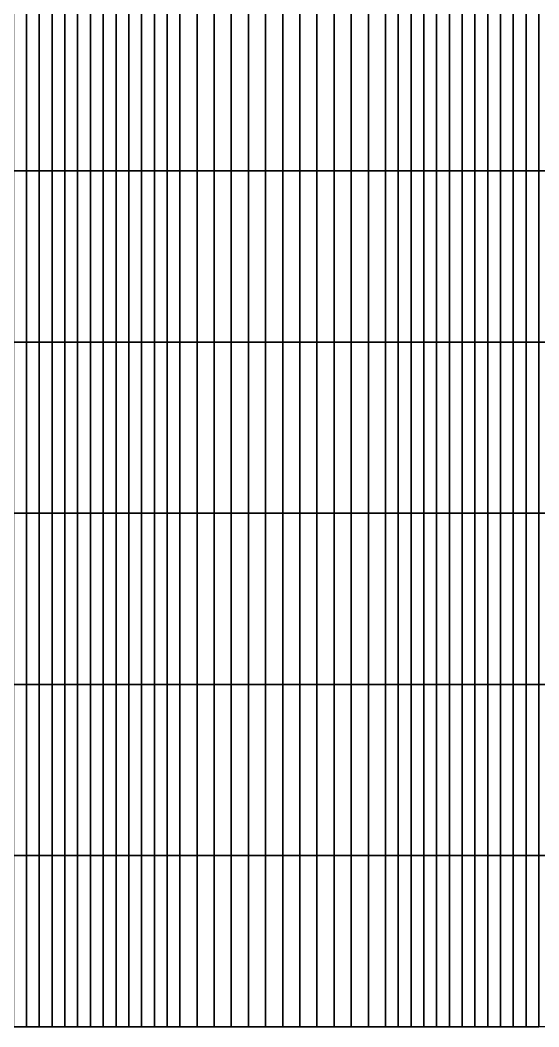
# Model space of a CAD drawing. Header units: inches. Extents: x 1.9 to 26.9, y -20 to 0.
# Drawn here: x 16.84 to 21.88, y -20 to -10.2 of the extents above; entities that cross this region are included whole.
import ezdxf

# ---------------------------------------------------------------- set-up
doc = ezdxf.new("R2010")
doc.units = ezdxf.units.IN
doc.header["$MEASUREMENT"] = 0
for name, color, linetype in [('Beam', 2, 'Continuous'), ('Col', 3, 'Continuous'), ('Dia', 5, 'Continuous'), ('Plat', 1, 'Continuous')]:
    doc.layers.add(name, color=color, linetype=linetype)

msp = doc.modelspace()

# ---------------------------------------------------------------- linework, layer by layer
at = {"layer": 'Beam', "extrusion": (0, -1, -2e-16)}
for p, q in [((16.8991, 0, 1.9428), (16.8991, -20, 1.9428)), ((21.8837, 0, 1.9428), (21.8837, -20, 1.9428))]:
    msp.add_line(p, q, dxfattribs=at)
at = {"layer": 'Col', "extrusion": (0, -1, -2e-16)}
for p, q in [((16.8991, -20, 1.9428), (16.8991, -20, -4.0572)), ((21.8837, -20, 1.9428), (21.8837, -20, -4.0572))]:
    msp.add_line(p, q, dxfattribs=at)
at = {"layer": 'Dia'}
for points in [[(16.8991, -20, 1.9428), (16.7748, -20, 2.0267), (16.3737, -20, 2.0267), (16.4838, -20, 1.9428)], [(16.8991, -20, 1.9428), (17.3145, -20, 1.9428), (17.4245, -20, 2.0267), (17.0235, -20, 2.0267)], [(17.1478, -20, 2.1106), (17.0235, -20, 2.0267), (17.4245, -20, 2.0267), (17.5326, -20, 2.1106)], [(17.1478, -20, 2.1106), (17.5326, -20, 2.1106), (17.6369, -20, 2.1945), (17.2722, -20, 2.1945)], [(17.3966, -20, 2.2783), (17.2722, -20, 2.1945), (17.6369, -20, 2.1945), (17.7383, -20, 2.2783)], [(17.7299, -20, 1.9428), (17.8237, -20, 2.0267), (17.4245, -20, 2.0267), (17.3145, -20, 1.9428)], [(17.3966, -20, 2.2783), (17.7383, -20, 2.2783), (17.8378, -20, 2.3622), (17.5209, -20, 2.3622)], [(17.9142, -20, 2.1106), (17.5326, -20, 2.1106), (17.4245, -20, 2.0267), (17.8237, -20, 2.0267)], [(17.6453, -20, 2.4461), (17.5209, -20, 2.3622), (17.8378, -20, 2.3622), (17.9363, -20, 2.4461)], [(17.9142, -20, 2.1106), (17.9982, -20, 2.1945), (17.6369, -20, 2.1945), (17.5326, -20, 2.1106)], [(18.0773, -20, 2.2783), (17.7383, -20, 2.2783), (17.6369, -20, 2.1945), (17.9982, -20, 2.1945)], [(17.6453, -20, 2.4461), (17.9363, -20, 2.4461), (18.0348, -20, 2.53), (17.7696, -20, 2.53)], [(17.7299, -20, 1.9428), (18.1453, -20, 1.9428), (18.219, -20, 2.0267), (17.8237, -20, 2.0267)], [(18.0773, -20, 2.2783), (18.1531, -20, 2.3622), (17.8378, -20, 2.3622), (17.7383, -20, 2.2783)], [(17.894, -20, 2.6139), (17.7696, -20, 2.53), (18.0348, -20, 2.53), (18.1343, -20, 2.6139)], [(17.9142, -20, 2.1106), (17.8237, -20, 2.0267), (18.219, -20, 2.0267), (18.2892, -20, 2.1106)], [(18.2273, -20, 2.4461), (17.9363, -20, 2.4461), (17.8378, -20, 2.3622), (18.1531, -20, 2.3622)], [(17.894, -20, 2.6139), (18.1343, -20, 2.6139), (18.2357, -20, 2.6977), (18.0183, -20, 2.6977)], [(17.9142, -20, 2.1106), (18.2892, -20, 2.1106), (18.3525, -20, 2.1945), (17.9982, -20, 2.1945)], [(18.2273, -20, 2.4461), (18.3015, -20, 2.53), (18.0348, -20, 2.53), (17.9363, -20, 2.4461)], [(18.0773, -20, 2.2783), (17.9982, -20, 2.1945), (18.3525, -20, 2.1945), (18.4107, -20, 2.2783)], [(18.1427, -20, 2.7816), (18.0183, -20, 2.6977), (18.2357, -20, 2.6977), (18.3399, -20, 2.7816)], [(18.3774, -20, 2.6139), (18.1343, -20, 2.6139), (18.0348, -20, 2.53), (18.3015, -20, 2.53)], [(18.0773, -20, 2.2783), (18.4107, -20, 2.2783), (18.4654, -20, 2.3622), (18.1531, -20, 2.3622)], [(18.3774, -20, 2.6139), (18.4565, -20, 2.6977), (18.2357, -20, 2.6977), (18.1343, -20, 2.6139)], [(18.1427, -20, 2.7816), (18.3399, -20, 2.7816), (18.448, -20, 2.8655), (18.267, -20, 2.8655)], [(18.5606, -20, 1.9428), (18.6114, -20, 2.0267), (18.219, -20, 2.0267), (18.1453, -20, 1.9428)], [(18.2273, -20, 2.4461), (18.1531, -20, 2.3622), (18.4654, -20, 2.3622), (18.5183, -20, 2.4461)], [(18.6593, -20, 2.1106), (18.2892, -20, 2.1106), (18.219, -20, 2.0267), (18.6114, -20, 2.0267)], [(18.2273, -20, 2.4461), (18.5183, -20, 2.4461), (18.5713, -20, 2.53), (18.3015, -20, 2.53)], [(18.5404, -20, 2.7816), (18.3399, -20, 2.7816), (18.2357, -20, 2.6977), (18.4565, -20, 2.6977)], [(18.3914, -20, 2.9494), (18.267, -20, 2.8655), (18.448, -20, 2.8655), (18.5581, -20, 2.9494)], [(18.6593, -20, 2.1106), (18.7017, -20, 2.1945), (18.3525, -20, 2.1945), (18.2892, -20, 2.1106)], [(18.3774, -20, 2.6139), (18.3015, -20, 2.53), (18.5713, -20, 2.53), (18.626, -20, 2.6139)], [(18.5404, -20, 2.7816), (18.631, -20, 2.8655), (18.448, -20, 2.8655), (18.3399, -20, 2.7816)], [(18.7399, -20, 2.2783), (18.4107, -20, 2.2783), (18.3525, -20, 2.1945), (18.7017, -20, 2.1945)], [(18.3774, -20, 2.6139), (18.626, -20, 2.6139), (18.6841, -20, 2.6977), (18.4565, -20, 2.6977)], [(18.7399, -20, 2.2783), (18.7753, -20, 2.3622), (18.4654, -20, 2.3622), (18.4107, -20, 2.2783)], [(18.7247, -20, 2.9494), (18.5581, -20, 2.9494), (18.448, -20, 2.8655), (18.631, -20, 2.8655)], [(18.5404, -20, 2.7816), (18.4565, -20, 2.6977), (18.6841, -20, 2.6977), (18.7475, -20, 2.7816)], [(18.8094, -20, 2.4461), (18.5183, -20, 2.4461), (18.4654, -20, 2.3622), (18.7753, -20, 2.3622)], [(18.8094, -20, 2.4461), (18.8434, -20, 2.53), (18.5713, -20, 2.53), (18.5183, -20, 2.4461)], [(18.5404, -20, 2.7816), (18.7475, -20, 2.7816), (18.8177, -20, 2.8655), (18.631, -20, 2.8655)], [(18.5606, -20, 1.9428), (18.976, -20, 1.9428), (19.0019, -20, 2.0267), (18.6114, -20, 2.0267)], [(18.8788, -20, 2.6139), (18.626, -20, 2.6139), (18.5713, -20, 2.53), (18.8434, -20, 2.53)], [(18.6593, -20, 2.1106), (18.6114, -20, 2.0267), (19.0019, -20, 2.0267), (19.0262, -20, 2.1106)], [(18.8788, -20, 2.6139), (18.917, -20, 2.6977), (18.6841, -20, 2.6977), (18.626, -20, 2.6139)], [(18.7247, -20, 2.9494), (18.631, -20, 2.8655), (18.8177, -20, 2.8655), (18.8914, -20, 2.9494)], [(18.6593, -20, 2.1106), (19.0262, -20, 2.1106), (19.0474, -20, 2.1945), (18.7017, -20, 2.1945)], [(18.9594, -20, 2.7816), (18.7475, -20, 2.7816), (18.6841, -20, 2.6977), (18.917, -20, 2.6977)], [(18.7399, -20, 2.2783), (18.7017, -20, 2.1945), (19.0474, -20, 2.1945), (19.0664, -20, 2.2783)], [(18.7399, -20, 2.2783), (19.0664, -20, 2.2783), (19.0838, -20, 2.3622), (18.7753, -20, 2.3622)], [(18.9594, -20, 2.7816), (19.0073, -20, 2.8655), (18.8177, -20, 2.8655), (18.7475, -20, 2.7816)], [(18.8094, -20, 2.4461), (18.7753, -20, 2.3622), (19.0838, -20, 2.3622), (19.1004, -20, 2.4461)], [(18.8094, -20, 2.4461), (19.1004, -20, 2.4461), (19.117, -20, 2.53), (18.8434, -20, 2.53)], [(19.0581, -20, 2.9494), (18.8914, -20, 2.9494), (18.8177, -20, 2.8655), (19.0073, -20, 2.8655)], [(18.8788, -20, 2.6139), (18.8434, -20, 2.53), (19.117, -20, 2.53), (19.1344, -20, 2.6139)], [(18.8788, -20, 2.6139), (19.1344, -20, 2.6139), (19.1533, -20, 2.6977), (18.917, -20, 2.6977)], [(18.9594, -20, 2.7816), (18.917, -20, 2.6977), (19.1533, -20, 2.6977), (19.1746, -20, 2.7816)], [(18.9594, -20, 2.7816), (19.1746, -20, 2.7816), (19.1989, -20, 2.8655), (19.0073, -20, 2.8655)], [(19.3914, -20, 1.9428), (19.3914, -20, 2.0267), (19.0019, -20, 2.0267), (18.976, -20, 1.9428)], [(19.3914, -20, 2.1106), (19.0262, -20, 2.1106), (19.0019, -20, 2.0267), (19.3914, -20, 2.0267)], [(19.0581, -20, 2.9494), (19.0073, -20, 2.8655), (19.1989, -20, 2.8655), (19.2247, -20, 2.9494)], [(19.3914, -20, 2.1106), (19.3914, -20, 2.1945), (19.0474, -20, 2.1945), (19.0262, -20, 2.1106)], [(19.3914, -20, 2.2783), (19.0664, -20, 2.2783), (19.0474, -20, 2.1945), (19.3914, -20, 2.1945)], [(19.3914, -20, 2.2783), (19.3914, -20, 2.3622), (19.0838, -20, 2.3622), (19.0664, -20, 2.2783)], [(19.3914, -20, 2.4461), (19.1004, -20, 2.4461), (19.0838, -20, 2.3622), (19.3914, -20, 2.3622)], [(19.3914, -20, 2.4461), (19.3914, -20, 2.53), (19.117, -20, 2.53), (19.1004, -20, 2.4461)], [(19.3914, -20, 2.6139), (19.1344, -20, 2.6139), (19.117, -20, 2.53), (19.3914, -20, 2.53)], [(19.3914, -20, 2.6139), (19.3914, -20, 2.6977), (19.1533, -20, 2.6977), (19.1344, -20, 2.6139)], [(19.3914, -20, 2.7816), (19.1746, -20, 2.7816), (19.1533, -20, 2.6977), (19.3914, -20, 2.6977)], [(19.3914, -20, 2.7816), (19.3914, -20, 2.8655), (19.1989, -20, 2.8655), (19.1746, -20, 2.7816)], [(19.3914, -20, 2.9494), (19.2247, -20, 2.9494), (19.1989, -20, 2.8655), (19.3914, -20, 2.8655)], [(19.3914, -20, 2.9494), (19.3914, -20, 2.8655), (19.5839, -20, 2.8655), (19.5581, -20, 2.9494)], [(19.3914, -20, 2.7816), (19.6082, -20, 2.7816), (19.5839, -20, 2.8655), (19.3914, -20, 2.8655)], [(19.3914, -20, 2.7816), (19.3914, -20, 2.6977), (19.6295, -20, 2.6977), (19.6082, -20, 2.7816)], [(19.3914, -20, 2.6139), (19.6484, -20, 2.6139), (19.6295, -20, 2.6977), (19.3914, -20, 2.6977)], [(19.3914, -20, 2.6139), (19.3914, -20, 2.53), (19.6658, -20, 2.53), (19.6484, -20, 2.6139)], [(19.3914, -20, 2.4461), (19.6824, -20, 2.4461), (19.6658, -20, 2.53), (19.3914, -20, 2.53)], [(19.3914, -20, 2.4461), (19.3914, -20, 2.3622), (19.6991, -20, 2.3622), (19.6824, -20, 2.4461)], [(19.3914, -20, 2.2783), (19.7165, -20, 2.2783), (19.6991, -20, 2.3622), (19.3914, -20, 2.3622)], [(19.3914, -20, 2.2783), (19.3914, -20, 2.1945), (19.7354, -20, 2.1945), (19.7165, -20, 2.2783)], [(19.3914, -20, 2.1106), (19.7566, -20, 2.1106), (19.7354, -20, 2.1945), (19.3914, -20, 2.1945)], [(19.3914, -20, 2.1106), (19.3914, -20, 2.0267), (19.7809, -20, 2.0267), (19.7566, -20, 2.1106)], [(19.3914, -20, 1.9428), (19.8068, -20, 1.9428), (19.7809, -20, 2.0267), (19.3914, -20, 2.0267)], [(19.7247, -20, 2.9494), (19.5581, -20, 2.9494), (19.5839, -20, 2.8655), (19.7755, -20, 2.8655)], [(19.8234, -20, 2.7816), (19.7755, -20, 2.8655), (19.5839, -20, 2.8655), (19.6082, -20, 2.7816)], [(19.8234, -20, 2.7816), (19.6082, -20, 2.7816), (19.6295, -20, 2.6977), (19.8658, -20, 2.6977)], [(19.904, -20, 2.6139), (19.8658, -20, 2.6977), (19.6295, -20, 2.6977), (19.6484, -20, 2.6139)], [(19.904, -20, 2.6139), (19.6484, -20, 2.6139), (19.6658, -20, 2.53), (19.9394, -20, 2.53)], [(19.9734, -20, 2.4461), (19.9394, -20, 2.53), (19.6658, -20, 2.53), (19.6824, -20, 2.4461)], [(19.9734, -20, 2.4461), (19.6824, -20, 2.4461), (19.6991, -20, 2.3622), (20.0075, -20, 2.3622)], [(20.0429, -20, 2.2783), (20.0075, -20, 2.3622), (19.6991, -20, 2.3622), (19.7165, -20, 2.2783)], [(20.0429, -20, 2.2783), (19.7165, -20, 2.2783), (19.7354, -20, 2.1945), (20.0811, -20, 2.1945)], [(19.7247, -20, 2.9494), (19.7755, -20, 2.8655), (19.9651, -20, 2.8655), (19.8914, -20, 2.9494)], [(20.1235, -20, 2.1106), (20.0811, -20, 2.1945), (19.7354, -20, 2.1945), (19.7566, -20, 2.1106)], [(20.1235, -20, 2.1106), (19.7566, -20, 2.1106), (19.7809, -20, 2.0267), (20.1714, -20, 2.0267)], [(19.8234, -20, 2.7816), (20.0353, -20, 2.7816), (19.9651, -20, 2.8655), (19.7755, -20, 2.8655)], [(20.2222, -20, 1.9428), (20.1714, -20, 2.0267), (19.7809, -20, 2.0267), (19.8068, -20, 1.9428)], [(19.8234, -20, 2.7816), (19.8658, -20, 2.6977), (20.0987, -20, 2.6977), (20.0353, -20, 2.7816)], [(19.904, -20, 2.6139), (20.1568, -20, 2.6139), (20.0987, -20, 2.6977), (19.8658, -20, 2.6977)], [(20.0581, -20, 2.9494), (19.8914, -20, 2.9494), (19.9651, -20, 2.8655), (20.1519, -20, 2.8655)], [(19.904, -20, 2.6139), (19.9394, -20, 2.53), (20.2115, -20, 2.53), (20.1568, -20, 2.6139)], [(19.9734, -20, 2.4461), (20.2645, -20, 2.4461), (20.2115, -20, 2.53), (19.9394, -20, 2.53)], [(20.2424, -20, 2.7816), (20.1519, -20, 2.8655), (19.9651, -20, 2.8655), (20.0353, -20, 2.7816)], [(19.9734, -20, 2.4461), (20.0075, -20, 2.3622), (20.3174, -20, 2.3622), (20.2645, -20, 2.4461)], [(20.0429, -20, 2.2783), (20.3721, -20, 2.2783), (20.3174, -20, 2.3622), (20.0075, -20, 2.3622)], [(20.2424, -20, 2.7816), (20.0353, -20, 2.7816), (20.0987, -20, 2.6977), (20.3264, -20, 2.6977)], [(20.0429, -20, 2.2783), (20.0811, -20, 2.1945), (20.4303, -20, 2.1945), (20.3721, -20, 2.2783)], [(20.0581, -20, 2.9494), (20.1519, -20, 2.8655), (20.3348, -20, 2.8655), (20.2247, -20, 2.9494)], [(20.1235, -20, 2.1106), (20.4936, -20, 2.1106), (20.4303, -20, 2.1945), (20.0811, -20, 2.1945)], [(20.4055, -20, 2.6139), (20.3264, -20, 2.6977), (20.0987, -20, 2.6977), (20.1568, -20, 2.6139)], [(20.1235, -20, 2.1106), (20.1714, -20, 2.0267), (20.5638, -20, 2.0267), (20.4936, -20, 2.1106)], [(20.2424, -20, 2.7816), (20.4429, -20, 2.7816), (20.3348, -20, 2.8655), (20.1519, -20, 2.8655)], [(20.4055, -20, 2.6139), (20.1568, -20, 2.6139), (20.2115, -20, 2.53), (20.4813, -20, 2.53)], [(20.2222, -20, 1.9428), (20.6375, -20, 1.9428), (20.5638, -20, 2.0267), (20.1714, -20, 2.0267)], [(20.5555, -20, 2.4461), (20.4813, -20, 2.53), (20.2115, -20, 2.53), (20.2645, -20, 2.4461)], [(20.3914, -20, 2.9494), (20.2247, -20, 2.9494), (20.3348, -20, 2.8655), (20.5158, -20, 2.8655)], [(20.2424, -20, 2.7816), (20.3264, -20, 2.6977), (20.5471, -20, 2.6977), (20.4429, -20, 2.7816)], [(20.5555, -20, 2.4461), (20.2645, -20, 2.4461), (20.3174, -20, 2.3622), (20.6297, -20, 2.3622)], [(20.7055, -20, 2.2783), (20.6297, -20, 2.3622), (20.3174, -20, 2.3622), (20.3721, -20, 2.2783)], [(20.4055, -20, 2.6139), (20.6485, -20, 2.6139), (20.5471, -20, 2.6977), (20.3264, -20, 2.6977)], [(20.6401, -20, 2.7816), (20.5158, -20, 2.8655), (20.3348, -20, 2.8655), (20.4429, -20, 2.7816)], [(20.7055, -20, 2.2783), (20.3721, -20, 2.2783), (20.4303, -20, 2.1945), (20.7846, -20, 2.1945)], [(20.4055, -20, 2.6139), (20.4813, -20, 2.53), (20.748, -20, 2.53), (20.6485, -20, 2.6139)], [(20.8686, -20, 2.1106), (20.7846, -20, 2.1945), (20.4303, -20, 2.1945), (20.4936, -20, 2.1106)], [(20.6401, -20, 2.7816), (20.4429, -20, 2.7816), (20.5471, -20, 2.6977), (20.7645, -20, 2.6977)], [(20.5555, -20, 2.4461), (20.8465, -20, 2.4461), (20.748, -20, 2.53), (20.4813, -20, 2.53)], [(20.8686, -20, 2.1106), (20.4936, -20, 2.1106), (20.5638, -20, 2.0267), (20.9591, -20, 2.0267)], [(20.8888, -20, 2.6139), (20.7645, -20, 2.6977), (20.5471, -20, 2.6977), (20.6485, -20, 2.6139)], [(20.5555, -20, 2.4461), (20.6297, -20, 2.3622), (20.945, -20, 2.3622), (20.8465, -20, 2.4461)], [(21.0529, -20, 1.9428), (20.9591, -20, 2.0267), (20.5638, -20, 2.0267), (20.6375, -20, 1.9428)], [(20.7055, -20, 2.2783), (21.0445, -20, 2.2783), (20.945, -20, 2.3622), (20.6297, -20, 2.3622)], [(20.8888, -20, 2.6139), (20.6485, -20, 2.6139), (20.748, -20, 2.53), (21.0132, -20, 2.53)], [(20.7055, -20, 2.2783), (20.7846, -20, 2.1945), (21.1459, -20, 2.1945), (21.0445, -20, 2.2783)], [(21.1375, -20, 2.4461), (21.0132, -20, 2.53), (20.748, -20, 2.53), (20.8465, -20, 2.4461)], [(20.8686, -20, 2.1106), (21.2502, -20, 2.1106), (21.1459, -20, 2.1945), (20.7846, -20, 2.1945)], [(21.1375, -20, 2.4461), (20.8465, -20, 2.4461), (20.945, -20, 2.3622), (21.2619, -20, 2.3622)], [(20.8686, -20, 2.1106), (20.9591, -20, 2.0267), (21.3583, -20, 2.0267), (21.2502, -20, 2.1106)], [(21.3863, -20, 2.2783), (21.2619, -20, 2.3622), (20.945, -20, 2.3622), (21.0445, -20, 2.2783)], [(21.0529, -20, 1.9428), (21.4683, -20, 1.9428), (21.3583, -20, 2.0267), (20.9591, -20, 2.0267)], [(21.3863, -20, 2.2783), (21.0445, -20, 2.2783), (21.1459, -20, 2.1945), (21.5106, -20, 2.1945)], [(21.635, -20, 2.1106), (21.5106, -20, 2.1945), (21.1459, -20, 2.1945), (21.2502, -20, 2.1106)], [(21.635, -20, 2.1106), (21.2502, -20, 2.1106), (21.3583, -20, 2.0267), (21.7593, -20, 2.0267)], [(21.8837, -20, 1.9428), (21.7593, -20, 2.0267), (21.3583, -20, 2.0267), (21.4683, -20, 1.9428)]]:
    msp.add_3dface(points, dxfattribs=at)
at = {"layer": 'Plat'}
for points in [[(16.8991, -10, 1.9428), (16.8991, -11.6667, 1.9428), (16.7748, -11.6667, 2.0267), (16.7748, -10, 2.0267)], [(16.8991, -10, 1.9428), (17.0235, -10, 2.0267), (17.0235, -11.6667, 2.0267), (16.8991, -11.6667, 1.9428)], [(17.1478, -10, 2.1106), (17.1478, -11.6667, 2.1106), (17.0235, -11.6667, 2.0267), (17.0235, -10, 2.0267)], [(17.1478, -10, 2.1106), (17.2722, -10, 2.1945), (17.2722, -11.6667, 2.1945), (17.1478, -11.6667, 2.1106)], [(17.3966, -10, 2.2783), (17.3966, -11.6667, 2.2783), (17.2722, -11.6667, 2.1945), (17.2722, -10, 2.1945)], [(17.3966, -10, 2.2783), (17.5209, -10, 2.3622), (17.5209, -11.6667, 2.3622), (17.3966, -11.6667, 2.2783)], [(17.6453, -10, 2.4461), (17.6453, -11.6667, 2.4461), (17.5209, -11.6667, 2.3622), (17.5209, -10, 2.3622)], [(17.6453, -10, 2.4461), (17.7696, -10, 2.53), (17.7696, -11.6667, 2.53), (17.6453, -11.6667, 2.4461)], [(17.894, -10, 2.6139), (17.894, -11.6667, 2.6139), (17.7696, -11.6667, 2.53), (17.7696, -10, 2.53)], [(17.894, -10, 2.6139), (18.0183, -10, 2.6977), (18.0183, -11.6667, 2.6977), (17.894, -11.6667, 2.6139)], [(18.1427, -10, 2.7816), (18.1427, -11.6667, 2.7816), (18.0183, -11.6667, 2.6977), (18.0183, -10, 2.6977)], [(18.1427, -10, 2.7816), (18.267, -10, 2.8655), (18.267, -11.6667, 2.8655), (18.1427, -11.6667, 2.7816)], [(18.3914, -10, 2.9494), (18.3914, -11.6667, 2.9494), (18.267, -11.6667, 2.8655), (18.267, -10, 2.8655)], [(18.3914, -10, 2.9494), (18.5581, -10, 2.9494), (18.5581, -11.6667, 2.9494), (18.3914, -11.6667, 2.9494)], [(18.7247, -10, 2.9494), (18.7247, -11.6667, 2.9494), (18.5581, -11.6667, 2.9494), (18.5581, -10, 2.9494)], [(18.7247, -10, 2.9494), (18.8914, -10, 2.9494), (18.8914, -11.6667, 2.9494), (18.7247, -11.6667, 2.9494)], [(19.0581, -10, 2.9494), (19.0581, -11.6667, 2.9494), (18.8914, -11.6667, 2.9494), (18.8914, -10, 2.9494)], [(19.0581, -10, 2.9494), (19.2247, -10, 2.9494), (19.2247, -11.6667, 2.9494), (19.0581, -11.6667, 2.9494)], [(19.3914, -10, 2.9494), (19.3914, -11.6667, 2.9494), (19.2247, -11.6667, 2.9494), (19.2247, -10, 2.9494)], [(19.3914, -10, 2.9494), (19.5581, -10, 2.9494), (19.5581, -11.6667, 2.9494), (19.3914, -11.6667, 2.9494)], [(19.7247, -10, 2.9494), (19.7247, -11.6667, 2.9494), (19.5581, -11.6667, 2.9494), (19.5581, -10, 2.9494)], [(19.7247, -10, 2.9494), (19.8914, -10, 2.9494), (19.8914, -11.6667, 2.9494), (19.7247, -11.6667, 2.9494)], [(20.0581, -10, 2.9494), (20.0581, -11.6667, 2.9494), (19.8914, -11.6667, 2.9494), (19.8914, -10, 2.9494)], [(20.0581, -10, 2.9494), (20.2247, -10, 2.9494), (20.2247, -11.6667, 2.9494), (20.0581, -11.6667, 2.9494)], [(20.3914, -10, 2.9494), (20.3914, -11.6667, 2.9494), (20.2247, -11.6667, 2.9494), (20.2247, -10, 2.9494)], [(20.3914, -10, 2.9494), (20.5158, -10, 2.8655), (20.5158, -11.6667, 2.8655), (20.3914, -11.6667, 2.9494)], [(20.6401, -10, 2.7816), (20.6401, -11.6667, 2.7816), (20.5158, -11.6667, 2.8655), (20.5158, -10, 2.8655)], [(20.6401, -10, 2.7816), (20.7645, -10, 2.6977), (20.7645, -11.6667, 2.6977), (20.6401, -11.6667, 2.7816)], [(20.8888, -10, 2.6139), (20.8888, -11.6667, 2.6139), (20.7645, -11.6667, 2.6977), (20.7645, -10, 2.6977)], [(20.8888, -10, 2.6139), (21.0132, -10, 2.53), (21.0132, -11.6667, 2.53), (20.8888, -11.6667, 2.6139)], [(21.1375, -10, 2.4461), (21.1375, -11.6667, 2.4461), (21.0132, -11.6667, 2.53), (21.0132, -10, 2.53)], [(21.1375, -10, 2.4461), (21.2619, -10, 2.3622), (21.2619, -11.6667, 2.3622), (21.1375, -11.6667, 2.4461)], [(21.3863, -10, 2.2783), (21.3863, -11.6667, 2.2783), (21.2619, -11.6667, 2.3622), (21.2619, -10, 2.3622)], [(21.3863, -10, 2.2783), (21.5106, -10, 2.1945), (21.5106, -11.6667, 2.1945), (21.3863, -11.6667, 2.2783)], [(21.635, -10, 2.1106), (21.635, -11.6667, 2.1106), (21.5106, -11.6667, 2.1945), (21.5106, -10, 2.1945)], [(21.635, -10, 2.1106), (21.7593, -10, 2.0267), (21.7593, -11.6667, 2.0267), (21.635, -11.6667, 2.1106)], [(21.8837, -10, 1.9428), (21.8837, -11.6667, 1.9428), (21.7593, -11.6667, 2.0267), (21.7593, -10, 2.0267)], [(21.8837, -10, 1.9428), (22.008, -10, 2.0267), (22.008, -11.6667, 2.0267), (21.8837, -11.6667, 1.9428)], [(16.8991, -13.3333, 1.9428), (16.7748, -13.3333, 2.0267), (16.7748, -11.6667, 2.0267), (16.8991, -11.6667, 1.9428)], [(16.8991, -13.3333, 1.9428), (16.8991, -11.6667, 1.9428), (17.0235, -11.6667, 2.0267), (17.0235, -13.3333, 2.0267)], [(17.1478, -13.3333, 2.1106), (17.0235, -13.3333, 2.0267), (17.0235, -11.6667, 2.0267), (17.1478, -11.6667, 2.1106)], [(17.1478, -13.3333, 2.1106), (17.1478, -11.6667, 2.1106), (17.2722, -11.6667, 2.1945), (17.2722, -13.3333, 2.1945)], [(17.3966, -13.3333, 2.2783), (17.2722, -13.3333, 2.1945), (17.2722, -11.6667, 2.1945), (17.3966, -11.6667, 2.2783)], [(17.3966, -13.3333, 2.2783), (17.3966, -11.6667, 2.2783), (17.5209, -11.6667, 2.3622), (17.5209, -13.3333, 2.3622)], [(17.6453, -13.3333, 2.4461), (17.5209, -13.3333, 2.3622), (17.5209, -11.6667, 2.3622), (17.6453, -11.6667, 2.4461)], [(17.6453, -13.3333, 2.4461), (17.6453, -11.6667, 2.4461), (17.7696, -11.6667, 2.53), (17.7696, -13.3333, 2.53)], [(17.894, -13.3333, 2.6139), (17.7696, -13.3333, 2.53), (17.7696, -11.6667, 2.53), (17.894, -11.6667, 2.6139)], [(17.894, -13.3333, 2.6139), (17.894, -11.6667, 2.6139), (18.0183, -11.6667, 2.6977), (18.0183, -13.3333, 2.6977)], [(18.1427, -13.3333, 2.7816), (18.0183, -13.3333, 2.6977), (18.0183, -11.6667, 2.6977), (18.1427, -11.6667, 2.7816)], [(18.1427, -13.3333, 2.7816), (18.1427, -11.6667, 2.7816), (18.267, -11.6667, 2.8655), (18.267, -13.3333, 2.8655)], [(18.3914, -13.3333, 2.9494), (18.267, -13.3333, 2.8655), (18.267, -11.6667, 2.8655), (18.3914, -11.6667, 2.9494)], [(18.3914, -13.3333, 2.9494), (18.3914, -11.6667, 2.9494), (18.5581, -11.6667, 2.9494), (18.5581, -13.3333, 2.9494)], [(18.7247, -13.3333, 2.9494), (18.5581, -13.3333, 2.9494), (18.5581, -11.6667, 2.9494), (18.7247, -11.6667, 2.9494)], [(18.7247, -13.3333, 2.9494), (18.7247, -11.6667, 2.9494), (18.8914, -11.6667, 2.9494), (18.8914, -13.3333, 2.9494)], [(19.0581, -13.3333, 2.9494), (18.8914, -13.3333, 2.9494), (18.8914, -11.6667, 2.9494), (19.0581, -11.6667, 2.9494)], [(19.0581, -13.3333, 2.9494), (19.0581, -11.6667, 2.9494), (19.2247, -11.6667, 2.9494), (19.2247, -13.3333, 2.9494)], [(19.3914, -13.3333, 2.9494), (19.2247, -13.3333, 2.9494), (19.2247, -11.6667, 2.9494), (19.3914, -11.6667, 2.9494)], [(19.3914, -13.3333, 2.9494), (19.3914, -11.6667, 2.9494), (19.5581, -11.6667, 2.9494), (19.5581, -13.3333, 2.9494)], [(19.7247, -13.3333, 2.9494), (19.5581, -13.3333, 2.9494), (19.5581, -11.6667, 2.9494), (19.7247, -11.6667, 2.9494)], [(19.7247, -13.3333, 2.9494), (19.7247, -11.6667, 2.9494), (19.8914, -11.6667, 2.9494), (19.8914, -13.3333, 2.9494)], [(20.0581, -13.3333, 2.9494), (19.8914, -13.3333, 2.9494), (19.8914, -11.6667, 2.9494), (20.0581, -11.6667, 2.9494)], [(20.0581, -13.3333, 2.9494), (20.0581, -11.6667, 2.9494), (20.2247, -11.6667, 2.9494), (20.2247, -13.3333, 2.9494)], [(20.3914, -13.3333, 2.9494), (20.2247, -13.3333, 2.9494), (20.2247, -11.6667, 2.9494), (20.3914, -11.6667, 2.9494)], [(20.3914, -13.3333, 2.9494), (20.3914, -11.6667, 2.9494), (20.5158, -11.6667, 2.8655), (20.5158, -13.3333, 2.8655)], [(20.6401, -13.3333, 2.7816), (20.5158, -13.3333, 2.8655), (20.5158, -11.6667, 2.8655), (20.6401, -11.6667, 2.7816)], [(20.6401, -13.3333, 2.7816), (20.6401, -11.6667, 2.7816), (20.7645, -11.6667, 2.6977), (20.7645, -13.3333, 2.6977)], [(20.8888, -13.3333, 2.6139), (20.7645, -13.3333, 2.6977), (20.7645, -11.6667, 2.6977), (20.8888, -11.6667, 2.6139)], [(20.8888, -13.3333, 2.6139), (20.8888, -11.6667, 2.6139), (21.0132, -11.6667, 2.53), (21.0132, -13.3333, 2.53)], [(21.1375, -13.3333, 2.4461), (21.0132, -13.3333, 2.53), (21.0132, -11.6667, 2.53), (21.1375, -11.6667, 2.4461)], [(21.1375, -13.3333, 2.4461), (21.1375, -11.6667, 2.4461), (21.2619, -11.6667, 2.3622), (21.2619, -13.3333, 2.3622)], [(21.3863, -13.3333, 2.2783), (21.2619, -13.3333, 2.3622), (21.2619, -11.6667, 2.3622), (21.3863, -11.6667, 2.2783)], [(21.3863, -13.3333, 2.2783), (21.3863, -11.6667, 2.2783), (21.5106, -11.6667, 2.1945), (21.5106, -13.3333, 2.1945)], [(21.635, -13.3333, 2.1106), (21.5106, -13.3333, 2.1945), (21.5106, -11.6667, 2.1945), (21.635, -11.6667, 2.1106)], [(21.635, -13.3333, 2.1106), (21.635, -11.6667, 2.1106), (21.7593, -11.6667, 2.0267), (21.7593, -13.3333, 2.0267)], [(21.8837, -13.3333, 1.9428), (21.7593, -13.3333, 2.0267), (21.7593, -11.6667, 2.0267), (21.8837, -11.6667, 1.9428)], [(21.8837, -13.3333, 1.9428), (21.8837, -11.6667, 1.9428), (22.008, -11.6667, 2.0267), (22.008, -13.3333, 2.0267)], [(16.8991, -13.3333, 1.9428), (16.8991, -15, 1.9428), (16.7748, -15, 2.0267), (16.7748, -13.3333, 2.0267)], [(16.8991, -13.3333, 1.9428), (17.0235, -13.3333, 2.0267), (17.0235, -15, 2.0267), (16.8991, -15, 1.9428)], [(17.1478, -13.3333, 2.1106), (17.1478, -15, 2.1106), (17.0235, -15, 2.0267), (17.0235, -13.3333, 2.0267)], [(17.1478, -13.3333, 2.1106), (17.2722, -13.3333, 2.1945), (17.2722, -15, 2.1945), (17.1478, -15, 2.1106)], [(17.3966, -13.3333, 2.2783), (17.3966, -15, 2.2783), (17.2722, -15, 2.1945), (17.2722, -13.3333, 2.1945)], [(17.3966, -13.3333, 2.2783), (17.5209, -13.3333, 2.3622), (17.5209, -15, 2.3622), (17.3966, -15, 2.2783)], [(17.6453, -13.3333, 2.4461), (17.6453, -15, 2.4461), (17.5209, -15, 2.3622), (17.5209, -13.3333, 2.3622)], [(17.6453, -13.3333, 2.4461), (17.7696, -13.3333, 2.53), (17.7696, -15, 2.53), (17.6453, -15, 2.4461)], [(17.894, -13.3333, 2.6139), (17.894, -15, 2.6139), (17.7696, -15, 2.53), (17.7696, -13.3333, 2.53)], [(17.894, -13.3333, 2.6139), (18.0183, -13.3333, 2.6977), (18.0183, -15, 2.6977), (17.894, -15, 2.6139)], [(18.1427, -13.3333, 2.7816), (18.1427, -15, 2.7816), (18.0183, -15, 2.6977), (18.0183, -13.3333, 2.6977)], [(18.1427, -13.3333, 2.7816), (18.267, -13.3333, 2.8655), (18.267, -15, 2.8655), (18.1427, -15, 2.7816)], [(18.3914, -13.3333, 2.9494), (18.3914, -15, 2.9494), (18.267, -15, 2.8655), (18.267, -13.3333, 2.8655)], [(18.3914, -13.3333, 2.9494), (18.5581, -13.3333, 2.9494), (18.5581, -15, 2.9494), (18.3914, -15, 2.9494)], [(18.7247, -13.3333, 2.9494), (18.7247, -15, 2.9494), (18.5581, -15, 2.9494), (18.5581, -13.3333, 2.9494)], [(18.7247, -13.3333, 2.9494), (18.8914, -13.3333, 2.9494), (18.8914, -15, 2.9494), (18.7247, -15, 2.9494)], [(19.0581, -13.3333, 2.9494), (19.0581, -15, 2.9494), (18.8914, -15, 2.9494), (18.8914, -13.3333, 2.9494)], [(19.0581, -13.3333, 2.9494), (19.2247, -13.3333, 2.9494), (19.2247, -15, 2.9494), (19.0581, -15, 2.9494)], [(19.3914, -13.3333, 2.9494), (19.3914, -15, 2.9494), (19.2247, -15, 2.9494), (19.2247, -13.3333, 2.9494)], [(19.3914, -13.3333, 2.9494), (19.5581, -13.3333, 2.9494), (19.5581, -15, 2.9494), (19.3914, -15, 2.9494)], [(19.7247, -13.3333, 2.9494), (19.7247, -15, 2.9494), (19.5581, -15, 2.9494), (19.5581, -13.3333, 2.9494)], [(19.7247, -13.3333, 2.9494), (19.8914, -13.3333, 2.9494), (19.8914, -15, 2.9494), (19.7247, -15, 2.9494)], [(20.0581, -13.3333, 2.9494), (20.0581, -15, 2.9494), (19.8914, -15, 2.9494), (19.8914, -13.3333, 2.9494)], [(20.0581, -13.3333, 2.9494), (20.2247, -13.3333, 2.9494), (20.2247, -15, 2.9494), (20.0581, -15, 2.9494)], [(20.3914, -13.3333, 2.9494), (20.3914, -15, 2.9494), (20.2247, -15, 2.9494), (20.2247, -13.3333, 2.9494)], [(20.3914, -13.3333, 2.9494), (20.5158, -13.3333, 2.8655), (20.5158, -15, 2.8655), (20.3914, -15, 2.9494)], [(20.6401, -13.3333, 2.7816), (20.6401, -15, 2.7816), (20.5158, -15, 2.8655), (20.5158, -13.3333, 2.8655)], [(20.6401, -13.3333, 2.7816), (20.7645, -13.3333, 2.6977), (20.7645, -15, 2.6977), (20.6401, -15, 2.7816)], [(20.8888, -13.3333, 2.6139), (20.8888, -15, 2.6139), (20.7645, -15, 2.6977), (20.7645, -13.3333, 2.6977)], [(20.8888, -13.3333, 2.6139), (21.0132, -13.3333, 2.53), (21.0132, -15, 2.53), (20.8888, -15, 2.6139)], [(21.1375, -13.3333, 2.4461), (21.1375, -15, 2.4461), (21.0132, -15, 2.53), (21.0132, -13.3333, 2.53)], [(21.1375, -13.3333, 2.4461), (21.2619, -13.3333, 2.3622), (21.2619, -15, 2.3622), (21.1375, -15, 2.4461)], [(21.3863, -13.3333, 2.2783), (21.3863, -15, 2.2783), (21.2619, -15, 2.3622), (21.2619, -13.3333, 2.3622)], [(21.3863, -13.3333, 2.2783), (21.5106, -13.3333, 2.1945), (21.5106, -15, 2.1945), (21.3863, -15, 2.2783)], [(21.635, -13.3333, 2.1106), (21.635, -15, 2.1106), (21.5106, -15, 2.1945), (21.5106, -13.3333, 2.1945)], [(21.635, -13.3333, 2.1106), (21.7593, -13.3333, 2.0267), (21.7593, -15, 2.0267), (21.635, -15, 2.1106)], [(21.8837, -13.3333, 1.9428), (21.8837, -15, 1.9428), (21.7593, -15, 2.0267), (21.7593, -13.3333, 2.0267)], [(21.8837, -13.3333, 1.9428), (22.008, -13.3333, 2.0267), (22.008, -15, 2.0267), (21.8837, -15, 1.9428)], [(16.8991, -16.6667, 1.9428), (16.7748, -16.6667, 2.0267), (16.7748, -15, 2.0267), (16.8991, -15, 1.9428)], [(16.8991, -16.6667, 1.9428), (16.8991, -15, 1.9428), (17.0235, -15, 2.0267), (17.0235, -16.6667, 2.0267)], [(17.1478, -16.6667, 2.1106), (17.0235, -16.6667, 2.0267), (17.0235, -15, 2.0267), (17.1478, -15, 2.1106)], [(17.1478, -16.6667, 2.1106), (17.1478, -15, 2.1106), (17.2722, -15, 2.1945), (17.2722, -16.6667, 2.1945)], [(17.3966, -16.6667, 2.2783), (17.2722, -16.6667, 2.1945), (17.2722, -15, 2.1945), (17.3966, -15, 2.2783)], [(17.3966, -16.6667, 2.2783), (17.3966, -15, 2.2783), (17.5209, -15, 2.3622), (17.5209, -16.6667, 2.3622)], [(17.6453, -16.6667, 2.4461), (17.5209, -16.6667, 2.3622), (17.5209, -15, 2.3622), (17.6453, -15, 2.4461)], [(17.6453, -16.6667, 2.4461), (17.6453, -15, 2.4461), (17.7696, -15, 2.53), (17.7696, -16.6667, 2.53)], [(17.894, -16.6667, 2.6139), (17.7696, -16.6667, 2.53), (17.7696, -15, 2.53), (17.894, -15, 2.6139)], [(17.894, -16.6667, 2.6139), (17.894, -15, 2.6139), (18.0183, -15, 2.6977), (18.0183, -16.6667, 2.6977)], [(18.1427, -16.6667, 2.7816), (18.0183, -16.6667, 2.6977), (18.0183, -15, 2.6977), (18.1427, -15, 2.7816)], [(18.1427, -16.6667, 2.7816), (18.1427, -15, 2.7816), (18.267, -15, 2.8655), (18.267, -16.6667, 2.8655)], [(18.3914, -16.6667, 2.9494), (18.267, -16.6667, 2.8655), (18.267, -15, 2.8655), (18.3914, -15, 2.9494)], [(18.3914, -16.6667, 2.9494), (18.3914, -15, 2.9494), (18.5581, -15, 2.9494), (18.5581, -16.6667, 2.9494)], [(18.7247, -16.6667, 2.9494), (18.5581, -16.6667, 2.9494), (18.5581, -15, 2.9494), (18.7247, -15, 2.9494)], [(18.7247, -16.6667, 2.9494), (18.7247, -15, 2.9494), (18.8914, -15, 2.9494), (18.8914, -16.6667, 2.9494)], [(19.0581, -16.6667, 2.9494), (18.8914, -16.6667, 2.9494), (18.8914, -15, 2.9494), (19.0581, -15, 2.9494)], [(19.0581, -16.6667, 2.9494), (19.0581, -15, 2.9494), (19.2247, -15, 2.9494), (19.2247, -16.6667, 2.9494)], [(19.3914, -16.6667, 2.9494), (19.2247, -16.6667, 2.9494), (19.2247, -15, 2.9494), (19.3914, -15, 2.9494)], [(19.3914, -16.6667, 2.9494), (19.3914, -15, 2.9494), (19.5581, -15, 2.9494), (19.5581, -16.6667, 2.9494)], [(19.7247, -16.6667, 2.9494), (19.5581, -16.6667, 2.9494), (19.5581, -15, 2.9494), (19.7247, -15, 2.9494)], [(19.7247, -16.6667, 2.9494), (19.7247, -15, 2.9494), (19.8914, -15, 2.9494), (19.8914, -16.6667, 2.9494)], [(20.0581, -16.6667, 2.9494), (19.8914, -16.6667, 2.9494), (19.8914, -15, 2.9494), (20.0581, -15, 2.9494)], [(20.0581, -16.6667, 2.9494), (20.0581, -15, 2.9494), (20.2247, -15, 2.9494), (20.2247, -16.6667, 2.9494)], [(20.3914, -16.6667, 2.9494), (20.2247, -16.6667, 2.9494), (20.2247, -15, 2.9494), (20.3914, -15, 2.9494)], [(20.3914, -16.6667, 2.9494), (20.3914, -15, 2.9494), (20.5158, -15, 2.8655), (20.5158, -16.6667, 2.8655)], [(20.6401, -16.6667, 2.7816), (20.5158, -16.6667, 2.8655), (20.5158, -15, 2.8655), (20.6401, -15, 2.7816)], [(20.6401, -16.6667, 2.7816), (20.6401, -15, 2.7816), (20.7645, -15, 2.6977), (20.7645, -16.6667, 2.6977)], [(20.8888, -16.6667, 2.6139), (20.7645, -16.6667, 2.6977), (20.7645, -15, 2.6977), (20.8888, -15, 2.6139)], [(20.8888, -16.6667, 2.6139), (20.8888, -15, 2.6139), (21.0132, -15, 2.53), (21.0132, -16.6667, 2.53)], [(21.1375, -16.6667, 2.4461), (21.0132, -16.6667, 2.53), (21.0132, -15, 2.53), (21.1375, -15, 2.4461)], [(21.1375, -16.6667, 2.4461), (21.1375, -15, 2.4461), (21.2619, -15, 2.3622), (21.2619, -16.6667, 2.3622)], [(21.3863, -16.6667, 2.2783), (21.2619, -16.6667, 2.3622), (21.2619, -15, 2.3622), (21.3863, -15, 2.2783)], [(21.3863, -16.6667, 2.2783), (21.3863, -15, 2.2783), (21.5106, -15, 2.1945), (21.5106, -16.6667, 2.1945)], [(21.635, -16.6667, 2.1106), (21.5106, -16.6667, 2.1945), (21.5106, -15, 2.1945), (21.635, -15, 2.1106)], [(21.635, -16.6667, 2.1106), (21.635, -15, 2.1106), (21.7593, -15, 2.0267), (21.7593, -16.6667, 2.0267)], [(21.8837, -16.6667, 1.9428), (21.7593, -16.6667, 2.0267), (21.7593, -15, 2.0267), (21.8837, -15, 1.9428)], [(21.8837, -16.6667, 1.9428), (21.8837, -15, 1.9428), (22.008, -15, 2.0267), (22.008, -16.6667, 2.0267)], [(16.8991, -16.6667, 1.9428), (16.8991, -18.3333, 1.9428), (16.7748, -18.3333, 2.0267), (16.7748, -16.6667, 2.0267)], [(16.8991, -16.6667, 1.9428), (17.0235, -16.6667, 2.0267), (17.0235, -18.3333, 2.0267), (16.8991, -18.3333, 1.9428)], [(17.1478, -16.6667, 2.1106), (17.1478, -18.3333, 2.1106), (17.0235, -18.3333, 2.0267), (17.0235, -16.6667, 2.0267)], [(17.1478, -16.6667, 2.1106), (17.2722, -16.6667, 2.1945), (17.2722, -18.3333, 2.1945), (17.1478, -18.3333, 2.1106)], [(17.3966, -16.6667, 2.2783), (17.3966, -18.3333, 2.2783), (17.2722, -18.3333, 2.1945), (17.2722, -16.6667, 2.1945)], [(17.3966, -16.6667, 2.2783), (17.5209, -16.6667, 2.3622), (17.5209, -18.3333, 2.3622), (17.3966, -18.3333, 2.2783)], [(17.6453, -16.6667, 2.4461), (17.6453, -18.3333, 2.4461), (17.5209, -18.3333, 2.3622), (17.5209, -16.6667, 2.3622)], [(17.6453, -16.6667, 2.4461), (17.7696, -16.6667, 2.53), (17.7696, -18.3333, 2.53), (17.6453, -18.3333, 2.4461)], [(17.894, -16.6667, 2.6139), (17.894, -18.3333, 2.6139), (17.7696, -18.3333, 2.53), (17.7696, -16.6667, 2.53)], [(17.894, -16.6667, 2.6139), (18.0183, -16.6667, 2.6977), (18.0183, -18.3333, 2.6977), (17.894, -18.3333, 2.6139)], [(18.1427, -16.6667, 2.7816), (18.1427, -18.3333, 2.7816), (18.0183, -18.3333, 2.6977), (18.0183, -16.6667, 2.6977)], [(18.1427, -16.6667, 2.7816), (18.267, -16.6667, 2.8655), (18.267, -18.3333, 2.8655), (18.1427, -18.3333, 2.7816)], [(18.3914, -16.6667, 2.9494), (18.3914, -18.3333, 2.9494), (18.267, -18.3333, 2.8655), (18.267, -16.6667, 2.8655)], [(18.3914, -16.6667, 2.9494), (18.5581, -16.6667, 2.9494), (18.5581, -18.3333, 2.9494), (18.3914, -18.3333, 2.9494)], [(18.7247, -16.6667, 2.9494), (18.7247, -18.3333, 2.9494), (18.5581, -18.3333, 2.9494), (18.5581, -16.6667, 2.9494)], [(18.7247, -16.6667, 2.9494), (18.8914, -16.6667, 2.9494), (18.8914, -18.3333, 2.9494), (18.7247, -18.3333, 2.9494)], [(19.0581, -16.6667, 2.9494), (19.0581, -18.3333, 2.9494), (18.8914, -18.3333, 2.9494), (18.8914, -16.6667, 2.9494)], [(19.0581, -16.6667, 2.9494), (19.2247, -16.6667, 2.9494), (19.2247, -18.3333, 2.9494), (19.0581, -18.3333, 2.9494)], [(19.3914, -16.6667, 2.9494), (19.3914, -18.3333, 2.9494), (19.2247, -18.3333, 2.9494), (19.2247, -16.6667, 2.9494)], [(19.3914, -16.6667, 2.9494), (19.5581, -16.6667, 2.9494), (19.5581, -18.3333, 2.9494), (19.3914, -18.3333, 2.9494)], [(19.7247, -16.6667, 2.9494), (19.7247, -18.3333, 2.9494), (19.5581, -18.3333, 2.9494), (19.5581, -16.6667, 2.9494)], [(19.7247, -16.6667, 2.9494), (19.8914, -16.6667, 2.9494), (19.8914, -18.3333, 2.9494), (19.7247, -18.3333, 2.9494)], [(20.0581, -16.6667, 2.9494), (20.0581, -18.3333, 2.9494), (19.8914, -18.3333, 2.9494), (19.8914, -16.6667, 2.9494)], [(20.0581, -16.6667, 2.9494), (20.2247, -16.6667, 2.9494), (20.2247, -18.3333, 2.9494), (20.0581, -18.3333, 2.9494)], [(20.3914, -16.6667, 2.9494), (20.3914, -18.3333, 2.9494), (20.2247, -18.3333, 2.9494), (20.2247, -16.6667, 2.9494)], [(20.3914, -16.6667, 2.9494), (20.5158, -16.6667, 2.8655), (20.5158, -18.3333, 2.8655), (20.3914, -18.3333, 2.9494)], [(20.6401, -16.6667, 2.7816), (20.6401, -18.3333, 2.7816), (20.5158, -18.3333, 2.8655), (20.5158, -16.6667, 2.8655)], [(20.6401, -16.6667, 2.7816), (20.7645, -16.6667, 2.6977), (20.7645, -18.3333, 2.6977), (20.6401, -18.3333, 2.7816)], [(20.8888, -16.6667, 2.6139), (20.8888, -18.3333, 2.6139), (20.7645, -18.3333, 2.6977), (20.7645, -16.6667, 2.6977)], [(20.8888, -16.6667, 2.6139), (21.0132, -16.6667, 2.53), (21.0132, -18.3333, 2.53), (20.8888, -18.3333, 2.6139)], [(21.1375, -16.6667, 2.4461), (21.1375, -18.3333, 2.4461), (21.0132, -18.3333, 2.53), (21.0132, -16.6667, 2.53)], [(21.1375, -16.6667, 2.4461), (21.2619, -16.6667, 2.3622), (21.2619, -18.3333, 2.3622), (21.1375, -18.3333, 2.4461)], [(21.3863, -16.6667, 2.2783), (21.3863, -18.3333, 2.2783), (21.2619, -18.3333, 2.3622), (21.2619, -16.6667, 2.3622)], [(21.3863, -16.6667, 2.2783), (21.5106, -16.6667, 2.1945), (21.5106, -18.3333, 2.1945), (21.3863, -18.3333, 2.2783)], [(21.635, -16.6667, 2.1106), (21.635, -18.3333, 2.1106), (21.5106, -18.3333, 2.1945), (21.5106, -16.6667, 2.1945)], [(21.635, -16.6667, 2.1106), (21.7593, -16.6667, 2.0267), (21.7593, -18.3333, 2.0267), (21.635, -18.3333, 2.1106)], [(21.8837, -16.6667, 1.9428), (21.8837, -18.3333, 1.9428), (21.7593, -18.3333, 2.0267), (21.7593, -16.6667, 2.0267)], [(21.8837, -16.6667, 1.9428), (22.008, -16.6667, 2.0267), (22.008, -18.3333, 2.0267), (21.8837, -18.3333, 1.9428)], [(16.8991, -20, 1.9428), (16.7748, -20, 2.0267), (16.7748, -18.3333, 2.0267), (16.8991, -18.3333, 1.9428)], [(16.8991, -20, 1.9428), (16.8991, -18.3333, 1.9428), (17.0235, -18.3333, 2.0267), (17.0235, -20, 2.0267)], [(17.1478, -20, 2.1106), (17.0235, -20, 2.0267), (17.0235, -18.3333, 2.0267), (17.1478, -18.3333, 2.1106)], [(17.1478, -20, 2.1106), (17.1478, -18.3333, 2.1106), (17.2722, -18.3333, 2.1945), (17.2722, -20, 2.1945)], [(17.3966, -20, 2.2783), (17.2722, -20, 2.1945), (17.2722, -18.3333, 2.1945), (17.3966, -18.3333, 2.2783)], [(17.3966, -20, 2.2783), (17.3966, -18.3333, 2.2783), (17.5209, -18.3333, 2.3622), (17.5209, -20, 2.3622)], [(17.6453, -20, 2.4461), (17.5209, -20, 2.3622), (17.5209, -18.3333, 2.3622), (17.6453, -18.3333, 2.4461)], [(17.6453, -20, 2.4461), (17.6453, -18.3333, 2.4461), (17.7696, -18.3333, 2.53), (17.7696, -20, 2.53)], [(17.894, -20, 2.6139), (17.7696, -20, 2.53), (17.7696, -18.3333, 2.53), (17.894, -18.3333, 2.6139)], [(17.894, -20, 2.6139), (17.894, -18.3333, 2.6139), (18.0183, -18.3333, 2.6977), (18.0183, -20, 2.6977)], [(18.1427, -20, 2.7816), (18.0183, -20, 2.6977), (18.0183, -18.3333, 2.6977), (18.1427, -18.3333, 2.7816)], [(18.1427, -20, 2.7816), (18.1427, -18.3333, 2.7816), (18.267, -18.3333, 2.8655), (18.267, -20, 2.8655)], [(18.3914, -20, 2.9494), (18.267, -20, 2.8655), (18.267, -18.3333, 2.8655), (18.3914, -18.3333, 2.9494)], [(18.3914, -20, 2.9494), (18.3914, -18.3333, 2.9494), (18.5581, -18.3333, 2.9494), (18.5581, -20, 2.9494)], [(18.7247, -20, 2.9494), (18.5581, -20, 2.9494), (18.5581, -18.3333, 2.9494), (18.7247, -18.3333, 2.9494)], [(18.7247, -20, 2.9494), (18.7247, -18.3333, 2.9494), (18.8914, -18.3333, 2.9494), (18.8914, -20, 2.9494)], [(19.0581, -20, 2.9494), (18.8914, -20, 2.9494), (18.8914, -18.3333, 2.9494), (19.0581, -18.3333, 2.9494)], [(19.0581, -20, 2.9494), (19.0581, -18.3333, 2.9494), (19.2247, -18.3333, 2.9494), (19.2247, -20, 2.9494)], [(19.3914, -20, 2.9494), (19.2247, -20, 2.9494), (19.2247, -18.3333, 2.9494), (19.3914, -18.3333, 2.9494)], [(19.3914, -20, 2.9494), (19.3914, -18.3333, 2.9494), (19.5581, -18.3333, 2.9494), (19.5581, -20, 2.9494)], [(19.7247, -20, 2.9494), (19.5581, -20, 2.9494), (19.5581, -18.3333, 2.9494), (19.7247, -18.3333, 2.9494)], [(19.7247, -20, 2.9494), (19.7247, -18.3333, 2.9494), (19.8914, -18.3333, 2.9494), (19.8914, -20, 2.9494)], [(20.0581, -20, 2.9494), (19.8914, -20, 2.9494), (19.8914, -18.3333, 2.9494), (20.0581, -18.3333, 2.9494)], [(20.0581, -20, 2.9494), (20.0581, -18.3333, 2.9494), (20.2247, -18.3333, 2.9494), (20.2247, -20, 2.9494)], [(20.3914, -20, 2.9494), (20.2247, -20, 2.9494), (20.2247, -18.3333, 2.9494), (20.3914, -18.3333, 2.9494)], [(20.3914, -20, 2.9494), (20.3914, -18.3333, 2.9494), (20.5158, -18.3333, 2.8655), (20.5158, -20, 2.8655)], [(20.6401, -20, 2.7816), (20.5158, -20, 2.8655), (20.5158, -18.3333, 2.8655), (20.6401, -18.3333, 2.7816)], [(20.6401, -20, 2.7816), (20.6401, -18.3333, 2.7816), (20.7645, -18.3333, 2.6977), (20.7645, -20, 2.6977)], [(20.8888, -20, 2.6139), (20.7645, -20, 2.6977), (20.7645, -18.3333, 2.6977), (20.8888, -18.3333, 2.6139)], [(20.8888, -20, 2.6139), (20.8888, -18.3333, 2.6139), (21.0132, -18.3333, 2.53), (21.0132, -20, 2.53)], [(21.1375, -20, 2.4461), (21.0132, -20, 2.53), (21.0132, -18.3333, 2.53), (21.1375, -18.3333, 2.4461)], [(21.1375, -20, 2.4461), (21.1375, -18.3333, 2.4461), (21.2619, -18.3333, 2.3622), (21.2619, -20, 2.3622)], [(21.3863, -20, 2.2783), (21.2619, -20, 2.3622), (21.2619, -18.3333, 2.3622), (21.3863, -18.3333, 2.2783)], [(21.3863, -20, 2.2783), (21.3863, -18.3333, 2.2783), (21.5106, -18.3333, 2.1945), (21.5106, -20, 2.1945)], [(21.635, -20, 2.1106), (21.5106, -20, 2.1945), (21.5106, -18.3333, 2.1945), (21.635, -18.3333, 2.1106)], [(21.635, -20, 2.1106), (21.635, -18.3333, 2.1106), (21.7593, -18.3333, 2.0267), (21.7593, -20, 2.0267)], [(21.8837, -20, 1.9428), (21.7593, -20, 2.0267), (21.7593, -18.3333, 2.0267), (21.8837, -18.3333, 1.9428)], [(21.8837, -20, 1.9428), (21.8837, -18.3333, 1.9428), (22.008, -18.3333, 2.0267), (22.008, -20, 2.0267)]]:
    msp.add_3dface(points, dxfattribs=at)

doc.saveas('drawing.dxf')
